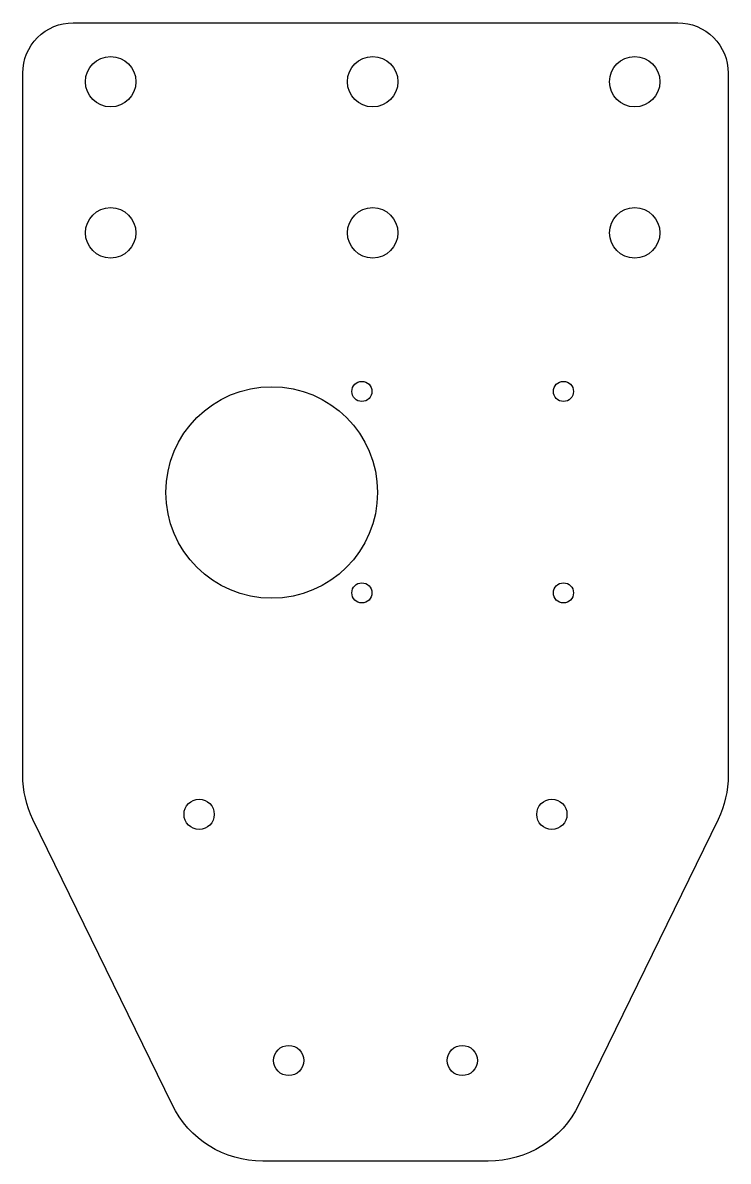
# Model space of a CAD drawing. Header units: millimetres. Extents: x -35 to 35, y -1 to 112.
import ezdxf

# ---------------------------------------------------------------- set-up
doc = ezdxf.new("R2010")
doc.units = ezdxf.units.MM
doc.layers.get('0').update_dxf_attribs({"linetype": 'CONTINUOUS'})

msp = doc.modelspace()

# ---------------------------------------------------------------- linework, layer by layer
msp.add_lwpolyline([(30, 112.22, -0.414214), (35, 107.22), (35, 37.53, -0.113936), (33.99, 33.14), (20.18, 4.84, -0.286745), (11.19, -0.78), (-11.19, -0.78, -0.286745), (-20.18, 4.84), (-33.99, 33.14, -0.113936), (-35, 37.53), (-35, 107.22, -0.414214), (-30, 112.22)], format="xyb", close=True)
for centre, radius in [((-26.28, 106.37), 2.5), ((-0.28, 106.37), 2.5), ((25.72, 106.37), 2.5), ((-26.28, 91.37), 2.5), ((-0.28, 91.37), 2.5), ((25.72, 91.37), 2.5), ((-10.3, 65.6), 10.5), ((-1.35, 75.63), 1), ((18.65, 75.63), 1), ((-1.35, 55.63), 1), ((18.65, 55.63), 1), ((-17.5, 33.65), 1.5), ((17.5, 33.65), 1.5), ((-8.61, 9.22), 1.5), ((8.61, 9.22), 1.5)]:
    msp.add_circle(centre, radius)

doc.saveas('drawing.dxf')
